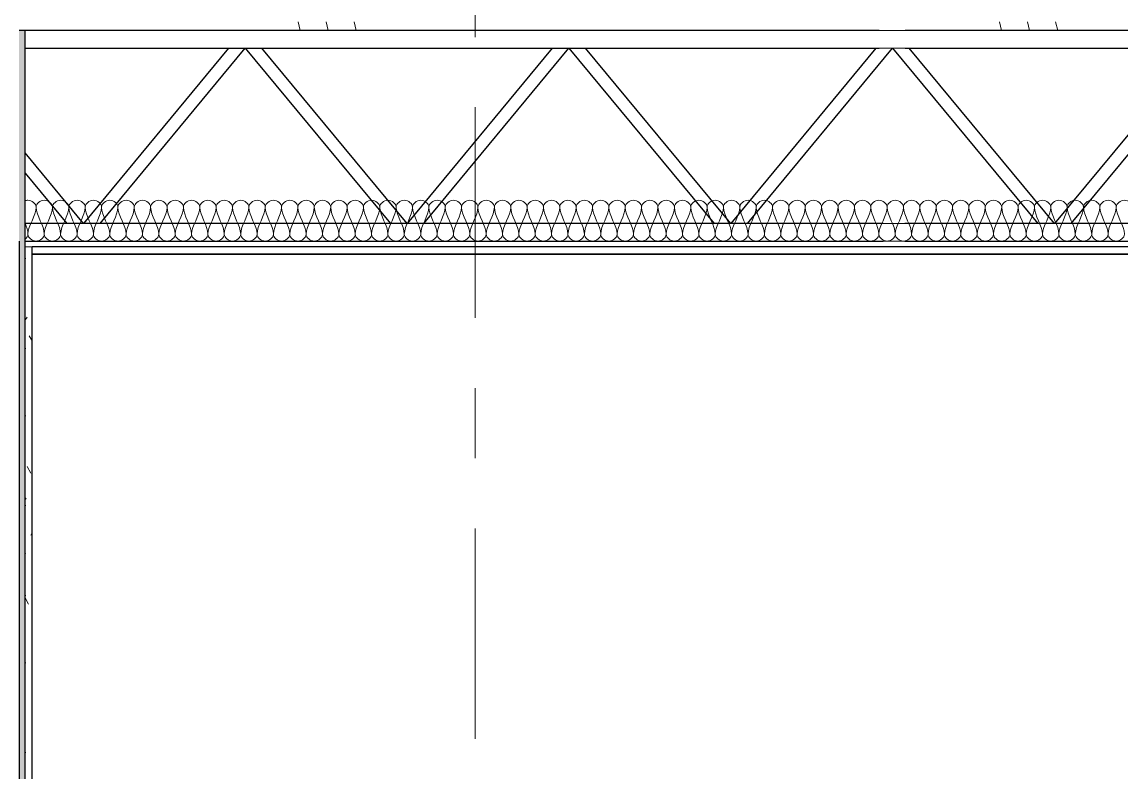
# Model space of a CAD drawing. Header units: inches. Extents: x 6 to 8416, y -388 to 6104.
# Drawn here: x 2265.9 to 2359.9, y 5795.4 to 5859.5 of the extents above; entities that cross this region are included whole.
import ezdxf

# ---------------------------------------------------------------- set-up
doc = ezdxf.new("R2010")
doc.units = ezdxf.units.IN
doc.header["$MEASUREMENT"] = 0
doc.linetypes.add('Center 3_8_', pattern=[36, 18, -6, 6, -6])
for name, color, linetype, lineweight in [('A-DETL', 90, 'Continuous', 13), ('A-DETL-GENF', 92, 'Continuous', 13), ('A-FLOR', 192, 'Continuous', 18), ('A-FLOR-MCUT', 51, 'Continuous', 25), ('A-FLOR-PATT', 8, 'Continuous', 35), ('S-GRID', 1, 'Continuous', 13)]:
    doc.layers.add(name, color=color, linetype=linetype, lineweight=lineweight)

# ---------------------------------------------------------------- blocks, each defined once
blk = doc.blocks.new('06 Medium Load Wood Joist-Side-AM - 18_-20155754-WALL SECTION - BACK OF HOUSE')
at = {"layer": 'A-DETL-GENF', "lineweight": 25}
for p, q in [((53.25, 5475.125), (12.789, 5475.125)), ((11.719, 5473.625), (24.141, 5458.625)), ((12.789, 5473.625), (53.25, 5473.625)), ((25.563, 5458.625), (13.141, 5473.625)), ((37.984, 5473.625), (25.563, 5458.625)), ((26.984, 5458.625), (39.406, 5473.625)), ((39.406, 5473.625), (51.828, 5458.625)), ((53.25, 5458.625), (40.828, 5473.625)), ((53.25, 5458.625), (12.76, 5458.625)), ((12.76, 5457.125), (53.25, 5457.125))]:
    blk.add_line(p, q, dxfattribs=at)
blk = doc.blocks.new('06 Medium Load Wood Joist-Side-AM - 18_-20155751-WALL SECTION - BACK OF HOUSE')
at = {"layer": 'A-DETL-GENF', "lineweight": 25}
for p, q in [((10.576, 5475.125), (-29.812, 5475.125)), ((-17.391, 5473.625), (-29.812, 5458.625)), ((-29.812, 5473.625), (10.576, 5473.625)), ((-28.391, 5458.625), (-15.969, 5473.625)), ((-15.969, 5473.625), (-3.547, 5458.625)), ((-2.125, 5458.625), (-14.547, 5473.625)), ((10.297, 5473.625), (-2.125, 5458.625)), ((-0.703, 5458.625), (11.719, 5473.625)), ((10.903, 5458.625), (-29.812, 5458.625)), ((-29.812, 5457.125), (10.903, 5457.125))]:
    blk.add_line(p, q, dxfattribs=at)
blk = doc.blocks.new('06 Medium Load Wood Joist-Side-AM - 18_-V53-WALL SECTION - BACK OF HOUSE')
at = {"layer": 'A-DETL-GENF', "lineweight": 25}
for p, q in [((-66.5, 5475.125), (-70.274, 5475.125)), ((-29.812, 5475.125), (-62.5, 5475.125)), ((-71.344, 5473.625), (-66.5, 5467.776)), ((-70.274, 5473.625), (-66.5, 5473.625)), ((-66.5, 5469.493), (-69.922, 5473.625)), ((-62.5, 5473.625), (-29.812, 5473.625)), ((-45.078, 5473.625), (-57.5, 5458.625)), ((-56.078, 5458.625), (-43.656, 5473.625)), ((-43.656, 5473.625), (-31.234, 5458.625)), ((-29.812, 5458.625), (-42.234, 5473.625)), ((-57.5, 5458.625), (-62.5, 5464.663)), ((-62.5, 5462.946), (-58.922, 5458.625)), ((-66.5, 5458.625), (-70.303, 5458.625)), ((-29.812, 5458.625), (-62.5, 5458.625)), ((-70.303, 5457.125), (-66.5, 5457.125)), ((-62.5, 5457.125), (-29.812, 5457.125))]:
    blk.add_line(p, q, dxfattribs=at)
blk = doc.blocks.new('09 GypsumWallboardTypeX-Section-AM - 5_8_-V85-WALL SECTION - BACK OF HOUSE')
at = {"layer": 'A-DETL-GENF'}
h = blk.add_hatch(dxfattribs=at)
h.set_pattern_fill('FP_25', color=256, style=0, pattern_type=2)
h.set_pattern_definition([(0, (42.242, 5497.5), (7.68, 1.92), [0.6336, -5.126, 0.6336, -5.126, -30.72]), (0, (42.242, 5497.5), (7.68, 1.92), [-11.52, 0.6336, -10.886, 0.6336, -5.126, -13.44]), (0, (42.242, 5497.5), (7.68, 1.92), [-28.8, 0.6336, -3.206, 0.6336, -8.966]), (120, (45.122, 5498.46), (-5.502769, 5.691075), [0.6336, -5.126, 0.6336, -5.126, -30.72]), (120, (45.122, 5498.46), (-5.502769, 5.691075), [-11.52, 0.6336, -10.886, 0.6336, -5.126, -13.44]), (120, (45.122, 5498.46), (-5.502769, 5.691075), [-28.8, 0.6336, -3.206, 0.6336, -8.966]), (240, (46.082, 5502.3), (-2.177231, -7.611075), [0.6336, -5.126, 0.6336, -5.126, -30.72]), (240, (46.082, 5502.3), (-2.177231, -7.611075), [-11.52, 0.6336, -10.886, 0.6336, -5.126, -13.44]), (240, (46.082, 5502.3), (-2.177231, -7.611075), [-28.8, 0.6336, -3.206, 0.6336, -8.966])])
h.paths.add_polyline_path([(-61.875, 5731.625), (-61.875, 5840.25), (-62.5, 5840.25), (-62.5, 5731.625)])
for p, q in [((-61.875, 5840.25), (-62.5, 5840.25)), ((-62.5, 5731.625), (-61.875, 5731.625))]:
    blk.add_line(p, q, dxfattribs=at)
at = {"layer": 'A-DETL-GENF', "lineweight": 25}
blk.add_line((-61.875, 5731.625), (-61.875, 5840.25), dxfattribs=at)
blk = doc.blocks.new('06 Plywood-Wall Sheathing-Section-AM - 1_2_-20171540-WALL SECTION - BACK OF HOUSE')
at = {"layer": 'A-DETL-GENF'}
h = blk.add_hatch(dxfattribs=at)
h.set_pattern_fill('FP_30', color=256, style=0, pattern_type=2)
h.set_pattern_definition([(270, (-63.4, 5730.875), (2, 1e-16), [2, 0, 0, 0]), (270, (-63.4, 5730.875), (2, 1e-16), [-2, 0, 0, 0, 0]), (194.036, (-63, 5729.515), (-6.0000973, -1.9999233), [0.412, -7.834]), (194.036, (-63, 5729.595), (-6.0000973, -1.9999233), [0.412, -7.834]), (194.036, (-63, 5729.675), (-6.0000973, -1.9999233), [0.412, -7.834]), (194.036, (-62.6, 5730.715), (-6.0000973, -1.9999233), [0.412, -7.834]), (194.036, (-62.6, 5730.795), (-6.0000973, -1.9999233), [0.412, -7.834]), (194.036, (-62.6, 5730.875), (-6.0000973, -1.9999233), [0.412, -7.834]), (194.036, (-62.2, 5730.115), (-6.0000973, -1.9999233), [0.412, -7.834]), (194.036, (-62.2, 5730.195), (-6.0000973, -1.9999233), [0.412, -7.834]), (194.036, (-62.2, 5730.275), (-6.0000973, -1.9999233), [0.412, -7.834]), (194.036, (-61.8, 5729.515), (-6.0000973, -1.9999233), [0.412, -7.834]), (194.036, (-61.8, 5729.595), (-6.0000973, -1.9999233), [0.412, -7.834]), (194.036, (-61.8, 5729.675), (-6.0000973, -1.9999233), [0.412, -7.834]), (194.036, (-61.4, 5730.715), (-6.0000973, -1.9999233), [0.412, -7.834]), (194.036, (-61.4, 5730.795), (-6.0000973, -1.9999233), [0.412, -7.834]), (194.036, (-61.4, 5730.875), (-6.0000973, -1.9999233), [0.412, -7.834]), (270, (-63.2, 5730.875), (2, 1e-16), [2, 0, 0, 0]), (270, (-63.2, 5730.875), (2, 1e-16), [-2, 0, 0, 0, 0]), (270, (-63, 5730.875), (2, 1e-16), [2, 0, 0, 0]), (270, (-63, 5730.875), (2, 1e-16), [-2, 0, 0, 0, 0]), (270, (-62.8, 5730.875), (2, 1e-16), [2, 0, 0, 0]), (270, (-62.8, 5730.875), (2, 1e-16), [-2, 0, 0, 0, 0]), (270, (-62.6, 5730.875), (2, 1e-16), [2, 0, 0, 0]), (270, (-62.6, 5730.875), (2, 1e-16), [-2, 0, 0, 0, 0]), (270, (-62.4, 5730.875), (2, 1e-16), [2, 0, 0, 0]), (270, (-62.4, 5730.875), (2, 1e-16), [-2, 0, 0, 0, 0]), (270, (-62.2, 5730.875), (2, 1e-16), [2, 0, 0, 0]), (270, (-62.2, 5730.875), (2, 1e-16), [-2, 0, 0, 0, 0]), (270, (-62, 5730.875), (2, 1e-16), [2, 0, 0, 0]), (270, (-62, 5730.875), (2, 1e-16), [-2, 0, 0, 0, 0]), (270, (-61.8, 5730.875), (2, 1e-16), [2, 0, 0, 0]), (270, (-61.8, 5730.875), (2, 1e-16), [-2, 0, 0, 0, 0]), (270, (-61.6, 5730.875), (2, 1e-16), [2, 0, 0, 0]), (270, (-61.6, 5730.875), (2, 1e-16), [-2, 0, 0, 0, 0])])
h.paths.add_polyline_path([(-62.5, 5603.75), (-62.5, 5730.875), (-63, 5730.875), (-63, 5603.75)])
at = {"layer": 'A-DETL-GENF', "lineweight": 25}
for p, q in [((-62.5, 5730.875), (-63, 5730.875)), ((-62.5, 5603.75), (-62.5, 5730.875)), ((-63, 5712.875), (-63, 5603.75)), ((-62.5, 5603.75), (-63, 5603.75))]:
    blk.add_line(p, q, dxfattribs=at)

msp = doc.modelspace()

# ---------------------------------------------------------------- hatches: boundary and pattern name
at = {"layer": 'A-FLOR-PATT', "lineweight": 13}
h = msp.add_hatch(dxfattribs=at)
h.set_pattern_fill('FP_23', color=256, style=0, pattern_type=2)
h.set_pattern_definition([(0, (2370.89, 5497.5), (0, 60), [60, 0, 0, 0]), (284.036, (2411.69, 5509.5), (59.99915, -180.0005), [12.369, -235.017]), (284.036, (2409.29, 5509.5), (59.99915, -180.0005), [12.369, -235.017]), (284.036, (2406.89, 5509.5), (59.99915, -180.0005), [12.369, -235.017]), (284.036, (2375.69, 5521.5), (59.99915, -180.0005), [12.369, -235.017]), (284.036, (2373.29, 5521.5), (59.99915, -180.0005), [12.369, -235.017]), (284.036, (2370.89, 5521.5), (59.99915, -180.0005), [12.369, -235.017]), (284.036, (2393.69, 5533.5), (59.99915, -180.0005), [12.369, -235.017]), (284.036, (2391.29, 5533.5), (59.99915, -180.0005), [12.369, -235.017]), (284.036, (2388.89, 5533.5), (59.99915, -180.0005), [12.369, -235.017]), (284.036, (2411.69, 5545.5), (59.99915, -180.0005), [12.369, -235.017]), (284.036, (2409.29, 5545.5), (59.99915, -180.0005), [12.369, -235.017]), (284.036, (2406.89, 5545.5), (59.99915, -180.0005), [12.369, -235.017]), (284.036, (2375.69, 5557.5), (59.99915, -180.0005), [12.369, -235.017]), (284.036, (2373.29, 5557.5), (59.99915, -180.0005), [12.369, -235.017]), (284.036, (2370.89, 5557.5), (59.99915, -180.0005), [12.369, -235.017]), (0, (2370.89, 5503.5), (0, 60), [60, 0, 0, 0]), (0, (2370.89, 5509.5), (0, 60), [60, 0, 0, 0]), (0, (2370.89, 5515.5), (0, 60), [60, 0, 0, 0]), (0, (2370.89, 5521.5), (0, 60), [60, 0, 0, 0]), (0, (2370.89, 5527.5), (0, 60), [60, 0, 0, 0]), (0, (2370.89, 5533.5), (0, 60), [60, 0, 0, 0]), (0, (2370.89, 5539.5), (0, 60), [60, 0, 0, 0]), (0, (2370.89, 5545.5), (0, 60), [60, 0, 0, 0]), (0, (2370.89, 5551.5), (0, 60), [60, 0, 0, 0])])
h.paths.add_polyline_path([(2196.64750214, 5858.75), (2388.64750214, 5858.75), (2388.64750214, 5859.5), (2196.64750214, 5859.5)])

# ---------------------------------------------------------------- linework, layer by layer
at = {"layer": 'A-DETL', "lineweight": 18}
for p, q in [((2341.43635533, 5858.75), (2339.22338373, 5858.75)), ((2339.22338373, 5857.25), (2341.43635533, 5857.25)), ((2341.40741361, 5842.25), (2339.55037451, 5842.25)), ((2339.55037451, 5840.75), (2341.40741361, 5840.75))]:
    msp.add_line(p, q, dxfattribs=at)
at = {"layer": 'A-DETL'}
msp.add_open_spline([(2267.09750214, 5843.66666667), (2267.09750214, 5843.94165264), (2266.65659305, 5844.33009022), (2266.21568396, 5844.22919734), (2266.13090805, 5844.19357992)], degree=3, knots=[0, 0, 0, 0, 1.4142135624, 1.7815417604, 1.7815417604, 1.7815417604, 1.7815417604], dxfattribs=at)
for points in [[(2268.49750214, 5843.66666667), (2268.49750214, 5843.94165264), (2267.79750214, 5844.55834736), (2267.09750214, 5843.94165264), (2267.09750214, 5843.66666667)], [(2269.89750214, 5843.66666667), (2269.89750214, 5843.94165264), (2269.19750214, 5844.55834736), (2268.49750214, 5843.94165264), (2268.49750214, 5843.66666667)], [(2271.29750214, 5843.66666667), (2271.29750214, 5843.94165264), (2270.59750214, 5844.55834736), (2269.89750214, 5843.94165264), (2269.89750214, 5843.66666667)], [(2272.69750214, 5843.66666667), (2272.69750214, 5843.94165264), (2271.99750214, 5844.55834736), (2271.29750214, 5843.94165264), (2271.29750214, 5843.66666667)], [(2274.09750214, 5843.66666667), (2274.09750214, 5843.94165264), (2273.39750214, 5844.55834736), (2272.69750214, 5843.94165264), (2272.69750214, 5843.66666667)], [(2275.49750214, 5843.66666667), (2275.49750214, 5843.94165264), (2274.79750214, 5844.55834736), (2274.09750214, 5843.94165264), (2274.09750214, 5843.66666667)], [(2276.89750214, 5843.66666667), (2276.89750214, 5843.94165264), (2276.19750214, 5844.55834736), (2275.49750214, 5843.94165264), (2275.49750214, 5843.66666667)], [(2278.29750214, 5843.66666667), (2278.29750214, 5843.94165264), (2277.59750214, 5844.55834736), (2276.89750214, 5843.94165264), (2276.89750214, 5843.66666667)], [(2279.69750214, 5843.66666667), (2279.69750214, 5843.94165264), (2278.99750214, 5844.55834736), (2278.29750214, 5843.94165264), (2278.29750214, 5843.66666667)], [(2281.09750214, 5843.66666667), (2281.09750214, 5843.94165264), (2280.39750214, 5844.55834736), (2279.69750214, 5843.94165264), (2279.69750214, 5843.66666667)], [(2282.49750214, 5843.66666667), (2282.49750214, 5843.94165264), (2281.79750214, 5844.55834736), (2281.09750214, 5843.94165264), (2281.09750214, 5843.66666667)], [(2283.89750214, 5843.66666667), (2283.89750214, 5843.94165264), (2283.19750214, 5844.55834736), (2282.49750214, 5843.94165264), (2282.49750214, 5843.66666667)], [(2285.29750214, 5843.66666667), (2285.29750214, 5843.94165264), (2284.59750214, 5844.55834736), (2283.89750214, 5843.94165264), (2283.89750214, 5843.66666667)], [(2286.69750214, 5843.66666667), (2286.69750214, 5843.94165264), (2285.99750214, 5844.55834736), (2285.29750214, 5843.94165264), (2285.29750214, 5843.66666667)], [(2288.09750214, 5843.66666667), (2288.09750214, 5843.94165264), (2287.39750214, 5844.55834736), (2286.69750214, 5843.94165264), (2286.69750214, 5843.66666667)], [(2289.49750214, 5843.66666667), (2289.49750214, 5843.94165264), (2288.79750214, 5844.55834736), (2288.09750214, 5843.94165264), (2288.09750214, 5843.66666667)], [(2290.89750214, 5843.66666667), (2290.89750214, 5843.94165264), (2290.19750214, 5844.55834736), (2289.49750214, 5843.94165264), (2289.49750214, 5843.66666667)], [(2292.29750214, 5843.66666667), (2292.29750214, 5843.94165264), (2291.59750214, 5844.55834736), (2290.89750214, 5843.94165264), (2290.89750214, 5843.66666667)], [(2293.69750214, 5843.66666667), (2293.69750214, 5843.94165264), (2292.99750214, 5844.55834736), (2292.29750214, 5843.94165264), (2292.29750214, 5843.66666667)], [(2295.09750214, 5843.66666667), (2295.09750214, 5843.94165264), (2294.39750214, 5844.55834736), (2293.69750214, 5843.94165264), (2293.69750214, 5843.66666667)], [(2296.49750214, 5843.66666667), (2296.49750214, 5843.94165264), (2295.79750214, 5844.55834736), (2295.09750214, 5843.94165264), (2295.09750214, 5843.66666667)], [(2297.89750214, 5843.66666667), (2297.89750214, 5843.94165264), (2297.19750214, 5844.55834736), (2296.49750214, 5843.94165264), (2296.49750214, 5843.66666667)], [(2299.29750214, 5843.66666667), (2299.29750214, 5843.94165264), (2298.59750214, 5844.55834736), (2297.89750214, 5843.94165264), (2297.89750214, 5843.66666667)], [(2300.69750214, 5843.66666667), (2300.69750214, 5843.94165264), (2299.99750214, 5844.55834736), (2299.29750214, 5843.94165264), (2299.29750214, 5843.66666667)], [(2302.09750214, 5843.66666667), (2302.09750214, 5843.94165264), (2301.39750214, 5844.55834736), (2300.69750214, 5843.94165264), (2300.69750214, 5843.66666667)], [(2303.49750214, 5843.66666667), (2303.49750214, 5843.94165264), (2302.79750214, 5844.55834736), (2302.09750214, 5843.94165264), (2302.09750214, 5843.66666667)], [(2304.89750214, 5843.66666667), (2304.89750214, 5843.94165264), (2304.19750214, 5844.55834736), (2303.49750214, 5843.94165264), (2303.49750214, 5843.66666667)], [(2306.29750214, 5843.66666667), (2306.29750214, 5843.94165264), (2305.59750214, 5844.55834736), (2304.89750214, 5843.94165264), (2304.89750214, 5843.66666667)], [(2307.69750214, 5843.66666667), (2307.69750214, 5843.94165264), (2306.99750214, 5844.55834736), (2306.29750214, 5843.94165264), (2306.29750214, 5843.66666667)], [(2309.09750214, 5843.66666667), (2309.09750214, 5843.94165264), (2308.39750214, 5844.55834736), (2307.69750214, 5843.94165264), (2307.69750214, 5843.66666667)], [(2310.49750214, 5843.66666667), (2310.49750214, 5843.94165264), (2309.79750214, 5844.55834736), (2309.09750214, 5843.94165264), (2309.09750214, 5843.66666667)], [(2311.89750214, 5843.66666667), (2311.89750214, 5843.94165264), (2311.19750214, 5844.55834736), (2310.49750214, 5843.94165264), (2310.49750214, 5843.66666667)], [(2313.29750214, 5843.66666667), (2313.29750214, 5843.94165264), (2312.59750214, 5844.55834736), (2311.89750214, 5843.94165264), (2311.89750214, 5843.66666667)], [(2314.69750214, 5843.66666667), (2314.69750214, 5843.94165264), (2313.99750214, 5844.55834736), (2313.29750214, 5843.94165264), (2313.29750214, 5843.66666667)], [(2316.09750214, 5843.66666667), (2316.09750214, 5843.94165264), (2315.39750214, 5844.55834736), (2314.69750214, 5843.94165264), (2314.69750214, 5843.66666667)], [(2317.49750214, 5843.66666667), (2317.49750214, 5843.94165264), (2316.79750214, 5844.55834736), (2316.09750214, 5843.94165264), (2316.09750214, 5843.66666667)], [(2318.89750214, 5843.66666667), (2318.89750214, 5843.94165264), (2318.19750214, 5844.55834736), (2317.49750214, 5843.94165264), (2317.49750214, 5843.66666667)], [(2320.29750214, 5843.66666667), (2320.29750214, 5843.94165264), (2319.59750214, 5844.55834736), (2318.89750214, 5843.94165264), (2318.89750214, 5843.66666667)], [(2321.69750214, 5843.66666667), (2321.69750214, 5843.94165264), (2320.99750214, 5844.55834736), (2320.29750214, 5843.94165264), (2320.29750214, 5843.66666667)], [(2323.09750214, 5843.66666667), (2323.09750214, 5843.94165264), (2322.39750214, 5844.55834736), (2321.69750214, 5843.94165264), (2321.69750214, 5843.66666667)], [(2324.49750214, 5843.66666667), (2324.49750214, 5843.94165264), (2323.79750214, 5844.55834736), (2323.09750214, 5843.94165264), (2323.09750214, 5843.66666667)], [(2325.89750214, 5843.66666667), (2325.89750214, 5843.94165264), (2325.19750214, 5844.55834736), (2324.49750214, 5843.94165264), (2324.49750214, 5843.66666667)], [(2327.29750214, 5843.66666667), (2327.29750214, 5843.94165264), (2326.59750214, 5844.55834736), (2325.89750214, 5843.94165264), (2325.89750214, 5843.66666667)], [(2328.69750214, 5843.66666667), (2328.69750214, 5843.94165264), (2327.99750214, 5844.55834736), (2327.29750214, 5843.94165264), (2327.29750214, 5843.66666667)], [(2330.09750214, 5843.66666667), (2330.09750214, 5843.94165264), (2329.39750214, 5844.55834736), (2328.69750214, 5843.94165264), (2328.69750214, 5843.66666667)], [(2331.49750214, 5843.66666667), (2331.49750214, 5843.94165264), (2330.79750214, 5844.55834736), (2330.09750214, 5843.94165264), (2330.09750214, 5843.66666667)], [(2332.89750214, 5843.66666667), (2332.89750214, 5843.94165264), (2332.19750214, 5844.55834736), (2331.49750214, 5843.94165264), (2331.49750214, 5843.66666667)], [(2334.29750214, 5843.66666667), (2334.29750214, 5843.94165264), (2333.59750214, 5844.55834736), (2332.89750214, 5843.94165264), (2332.89750214, 5843.66666667)], [(2335.69750214, 5843.66666667), (2335.69750214, 5843.94165264), (2334.99750214, 5844.55834736), (2334.29750214, 5843.94165264), (2334.29750214, 5843.66666667)], [(2337.09750214, 5843.66666667), (2337.09750214, 5843.94165264), (2336.39750214, 5844.55834736), (2335.69750214, 5843.94165264), (2335.69750214, 5843.66666667)], [(2338.49750214, 5843.66666667), (2338.49750214, 5843.94165264), (2337.79750214, 5844.55834736), (2337.09750214, 5843.94165264), (2337.09750214, 5843.66666667)], [(2339.89750214, 5843.66666667), (2339.89750214, 5843.94165264), (2339.19750214, 5844.55834736), (2338.49750214, 5843.94165264), (2338.49750214, 5843.66666667)], [(2341.29750214, 5843.66666667), (2341.29750214, 5843.94165264), (2340.59750214, 5844.55834736), (2339.89750214, 5843.94165264), (2339.89750214, 5843.66666667)], [(2342.69750214, 5843.66666667), (2342.69750214, 5843.94165264), (2341.99750214, 5844.55834736), (2341.29750214, 5843.94165264), (2341.29750214, 5843.66666667)], [(2344.09750214, 5843.66666667), (2344.09750214, 5843.94165264), (2343.39750214, 5844.55834736), (2342.69750214, 5843.94165264), (2342.69750214, 5843.66666667)], [(2345.49750214, 5843.66666667), (2345.49750214, 5843.94165264), (2344.79750214, 5844.55834736), (2344.09750214, 5843.94165264), (2344.09750214, 5843.66666667)], [(2346.89750214, 5843.66666667), (2346.89750214, 5843.94165264), (2346.19750214, 5844.55834736), (2345.49750214, 5843.94165264), (2345.49750214, 5843.66666667)], [(2348.29750214, 5843.66666667), (2348.29750214, 5843.94165264), (2347.59750214, 5844.55834736), (2346.89750214, 5843.94165264), (2346.89750214, 5843.66666667)], [(2349.69750214, 5843.66666667), (2349.69750214, 5843.94165264), (2348.99750214, 5844.55834736), (2348.29750214, 5843.94165264), (2348.29750214, 5843.66666667)], [(2351.09750214, 5843.66666667), (2351.09750214, 5843.94165264), (2350.39750214, 5844.55834736), (2349.69750214, 5843.94165264), (2349.69750214, 5843.66666667)], [(2352.49750214, 5843.66666667), (2352.49750214, 5843.94165264), (2351.79750214, 5844.55834736), (2351.09750214, 5843.94165264), (2351.09750214, 5843.66666667)], [(2353.89750214, 5843.66666667), (2353.89750214, 5843.94165264), (2353.19750214, 5844.55834736), (2352.49750214, 5843.94165264), (2352.49750214, 5843.66666667)], [(2355.29750214, 5843.66666667), (2355.29750214, 5843.94165264), (2354.59750214, 5844.55834736), (2353.89750214, 5843.94165264), (2353.89750214, 5843.66666667)], [(2356.69750214, 5843.66666667), (2356.69750214, 5843.94165264), (2355.99750214, 5844.55834736), (2355.29750214, 5843.94165264), (2355.29750214, 5843.66666667)], [(2358.09750214, 5843.66666667), (2358.09750214, 5843.94165264), (2357.39750214, 5844.55834736), (2356.69750214, 5843.94165264), (2356.69750214, 5843.66666667)], [(2359.49750214, 5843.66666667), (2359.49750214, 5843.94165264), (2358.79750214, 5844.55834736), (2358.09750214, 5843.94165264), (2358.09750214, 5843.66666667)], [(2360.89750214, 5843.66666667), (2360.89750214, 5843.94165264), (2360.19750214, 5844.55834736), (2359.49750214, 5843.94165264), (2359.49750214, 5843.66666667)], [(2266.39750214, 5841.33333333), (2266.39750214, 5842.13504832), (2267.09750214, 5842.86495168), (2267.09750214, 5843.66666667)], [(2267.09750214, 5843.66666667), (2267.09750214, 5842.86495168), (2267.79750214, 5842.13504832), (2267.79750214, 5841.33333333)], [(2267.79750214, 5841.33333333), (2267.79750214, 5842.13504832), (2268.49750214, 5842.86495168), (2268.49750214, 5843.66666667)], [(2268.49750214, 5843.66666667), (2268.49750214, 5842.86495168), (2269.19750214, 5842.13504832), (2269.19750214, 5841.33333333)], [(2269.19750214, 5841.33333333), (2269.19750214, 5842.13504832), (2269.89750214, 5842.86495168), (2269.89750214, 5843.66666667)], [(2269.89750214, 5843.66666667), (2269.89750214, 5842.86495168), (2270.59750214, 5842.13504832), (2270.59750214, 5841.33333333)], [(2270.59750214, 5841.33333333), (2270.59750214, 5842.13504832), (2271.29750214, 5842.86495168), (2271.29750214, 5843.66666667)], [(2271.29750214, 5843.66666667), (2271.29750214, 5842.86495168), (2271.99750214, 5842.13504832), (2271.99750214, 5841.33333333)], [(2271.99750214, 5841.33333333), (2271.99750214, 5842.13504832), (2272.69750214, 5842.86495168), (2272.69750214, 5843.66666667)], [(2272.69750214, 5843.66666667), (2272.69750214, 5842.86495168), (2273.39750214, 5842.13504832), (2273.39750214, 5841.33333333)], [(2273.39750214, 5841.33333333), (2273.39750214, 5842.13504832), (2274.09750214, 5842.86495168), (2274.09750214, 5843.66666667)], [(2274.09750214, 5843.66666667), (2274.09750214, 5842.86495168), (2274.79750214, 5842.13504832), (2274.79750214, 5841.33333333)], [(2274.79750214, 5841.33333333), (2274.79750214, 5842.13504832), (2275.49750214, 5842.86495168), (2275.49750214, 5843.66666667)], [(2275.49750214, 5843.66666667), (2275.49750214, 5842.86495168), (2276.19750214, 5842.13504832), (2276.19750214, 5841.33333333)], [(2276.19750214, 5841.33333333), (2276.19750214, 5842.13504832), (2276.89750214, 5842.86495168), (2276.89750214, 5843.66666667)], [(2276.89750214, 5843.66666667), (2276.89750214, 5842.86495168), (2277.59750214, 5842.13504832), (2277.59750214, 5841.33333333)], [(2277.59750214, 5841.33333333), (2277.59750214, 5842.13504832), (2278.29750214, 5842.86495168), (2278.29750214, 5843.66666667)], [(2278.29750214, 5843.66666667), (2278.29750214, 5842.86495168), (2278.99750214, 5842.13504832), (2278.99750214, 5841.33333333)], [(2278.99750214, 5841.33333333), (2278.99750214, 5842.13504832), (2279.69750214, 5842.86495168), (2279.69750214, 5843.66666667)], [(2279.69750214, 5843.66666667), (2279.69750214, 5842.86495168), (2280.39750214, 5842.13504832), (2280.39750214, 5841.33333333)], [(2280.39750214, 5841.33333333), (2280.39750214, 5842.13504832), (2281.09750214, 5842.86495168), (2281.09750214, 5843.66666667)], [(2281.09750214, 5843.66666667), (2281.09750214, 5842.86495168), (2281.79750214, 5842.13504832), (2281.79750214, 5841.33333333)], [(2281.79750214, 5841.33333333), (2281.79750214, 5842.13504832), (2282.49750214, 5842.86495168), (2282.49750214, 5843.66666667)], [(2282.49750214, 5843.66666667), (2282.49750214, 5842.86495168), (2283.19750214, 5842.13504832), (2283.19750214, 5841.33333333)], [(2283.19750214, 5841.33333333), (2283.19750214, 5842.13504832), (2283.89750214, 5842.86495168), (2283.89750214, 5843.66666667)], [(2283.89750214, 5843.66666667), (2283.89750214, 5842.86495168), (2284.59750214, 5842.13504832), (2284.59750214, 5841.33333333)], [(2284.59750214, 5841.33333333), (2284.59750214, 5842.13504832), (2285.29750214, 5842.86495168), (2285.29750214, 5843.66666667)], [(2285.29750214, 5843.66666667), (2285.29750214, 5842.86495168), (2285.99750214, 5842.13504832), (2285.99750214, 5841.33333333)], [(2285.99750214, 5841.33333333), (2285.99750214, 5842.13504832), (2286.69750214, 5842.86495168), (2286.69750214, 5843.66666667)], [(2286.69750214, 5843.66666667), (2286.69750214, 5842.86495168), (2287.39750214, 5842.13504832), (2287.39750214, 5841.33333333)], [(2287.39750214, 5841.33333333), (2287.39750214, 5842.13504832), (2288.09750214, 5842.86495168), (2288.09750214, 5843.66666667)], [(2288.09750214, 5843.66666667), (2288.09750214, 5842.86495168), (2288.79750214, 5842.13504832), (2288.79750214, 5841.33333333)], [(2288.79750214, 5841.33333333), (2288.79750214, 5842.13504832), (2289.49750214, 5842.86495168), (2289.49750214, 5843.66666667)], [(2289.49750214, 5843.66666667), (2289.49750214, 5842.86495168), (2290.19750214, 5842.13504832), (2290.19750214, 5841.33333333)], [(2290.19750214, 5841.33333333), (2290.19750214, 5842.13504832), (2290.89750214, 5842.86495168), (2290.89750214, 5843.66666667)], [(2290.89750214, 5843.66666667), (2290.89750214, 5842.86495168), (2291.59750214, 5842.13504832), (2291.59750214, 5841.33333333)], [(2291.59750214, 5841.33333333), (2291.59750214, 5842.13504832), (2292.29750214, 5842.86495168), (2292.29750214, 5843.66666667)], [(2292.29750214, 5843.66666667), (2292.29750214, 5842.86495168), (2292.99750214, 5842.13504832), (2292.99750214, 5841.33333333)], [(2292.99750214, 5841.33333333), (2292.99750214, 5842.13504832), (2293.69750214, 5842.86495168), (2293.69750214, 5843.66666667)], [(2293.69750214, 5843.66666667), (2293.69750214, 5842.86495168), (2294.39750214, 5842.13504832), (2294.39750214, 5841.33333333)], [(2294.39750214, 5841.33333333), (2294.39750214, 5842.13504832), (2295.09750214, 5842.86495168), (2295.09750214, 5843.66666667)], [(2295.09750214, 5843.66666667), (2295.09750214, 5842.86495168), (2295.79750214, 5842.13504832), (2295.79750214, 5841.33333333)], [(2295.79750214, 5841.33333333), (2295.79750214, 5842.13504832), (2296.49750214, 5842.86495168), (2296.49750214, 5843.66666667)], [(2296.49750214, 5843.66666667), (2296.49750214, 5842.86495168), (2297.19750214, 5842.13504832), (2297.19750214, 5841.33333333)], [(2297.19750214, 5841.33333333), (2297.19750214, 5842.13504832), (2297.89750214, 5842.86495168), (2297.89750214, 5843.66666667)], [(2297.89750214, 5843.66666667), (2297.89750214, 5842.86495168), (2298.59750214, 5842.13504832), (2298.59750214, 5841.33333333)], [(2298.59750214, 5841.33333333), (2298.59750214, 5842.13504832), (2299.29750214, 5842.86495168), (2299.29750214, 5843.66666667)], [(2299.29750214, 5843.66666667), (2299.29750214, 5842.86495168), (2299.99750214, 5842.13504832), (2299.99750214, 5841.33333333)], [(2299.99750214, 5841.33333333), (2299.99750214, 5842.13504832), (2300.69750214, 5842.86495168), (2300.69750214, 5843.66666667)], [(2300.69750214, 5843.66666667), (2300.69750214, 5842.86495168), (2301.39750214, 5842.13504832), (2301.39750214, 5841.33333333)], [(2301.39750214, 5841.33333333), (2301.39750214, 5842.13504832), (2302.09750214, 5842.86495168), (2302.09750214, 5843.66666667)], [(2302.09750214, 5843.66666667), (2302.09750214, 5842.86495168), (2302.79750214, 5842.13504832), (2302.79750214, 5841.33333333)], [(2302.79750214, 5841.33333333), (2302.79750214, 5842.13504832), (2303.49750214, 5842.86495168), (2303.49750214, 5843.66666667)], [(2303.49750214, 5843.66666667), (2303.49750214, 5842.86495168), (2304.19750214, 5842.13504832), (2304.19750214, 5841.33333333)], [(2304.19750214, 5841.33333333), (2304.19750214, 5842.13504832), (2304.89750214, 5842.86495168), (2304.89750214, 5843.66666667)], [(2304.89750214, 5843.66666667), (2304.89750214, 5842.86495168), (2305.59750214, 5842.13504832), (2305.59750214, 5841.33333333)], [(2305.59750214, 5841.33333333), (2305.59750214, 5842.13504832), (2306.29750214, 5842.86495168), (2306.29750214, 5843.66666667)], [(2306.29750214, 5843.66666667), (2306.29750214, 5842.86495168), (2306.99750214, 5842.13504832), (2306.99750214, 5841.33333333)], [(2306.99750214, 5841.33333333), (2306.99750214, 5842.13504832), (2307.69750214, 5842.86495168), (2307.69750214, 5843.66666667)], [(2307.69750214, 5843.66666667), (2307.69750214, 5842.86495168), (2308.39750214, 5842.13504832), (2308.39750214, 5841.33333333)], [(2308.39750214, 5841.33333333), (2308.39750214, 5842.13504832), (2309.09750214, 5842.86495168), (2309.09750214, 5843.66666667)], [(2309.09750214, 5843.66666667), (2309.09750214, 5842.86495168), (2309.79750214, 5842.13504832), (2309.79750214, 5841.33333333)], [(2309.79750214, 5841.33333333), (2309.79750214, 5842.13504832), (2310.49750214, 5842.86495168), (2310.49750214, 5843.66666667)], [(2310.49750214, 5843.66666667), (2310.49750214, 5842.86495168), (2311.19750214, 5842.13504832), (2311.19750214, 5841.33333333)], [(2311.19750214, 5841.33333333), (2311.19750214, 5842.13504832), (2311.89750214, 5842.86495168), (2311.89750214, 5843.66666667)], [(2311.89750214, 5843.66666667), (2311.89750214, 5842.86495168), (2312.59750214, 5842.13504832), (2312.59750214, 5841.33333333)], [(2312.59750214, 5841.33333333), (2312.59750214, 5842.13504832), (2313.29750214, 5842.86495168), (2313.29750214, 5843.66666667)], [(2313.29750214, 5843.66666667), (2313.29750214, 5842.86495168), (2313.99750214, 5842.13504832), (2313.99750214, 5841.33333333)], [(2313.99750214, 5841.33333333), (2313.99750214, 5842.13504832), (2314.69750214, 5842.86495168), (2314.69750214, 5843.66666667)], [(2314.69750214, 5843.66666667), (2314.69750214, 5842.86495168), (2315.39750214, 5842.13504832), (2315.39750214, 5841.33333333)], [(2315.39750214, 5841.33333333), (2315.39750214, 5842.13504832), (2316.09750214, 5842.86495168), (2316.09750214, 5843.66666667)], [(2316.09750214, 5843.66666667), (2316.09750214, 5842.86495168), (2316.79750214, 5842.13504832), (2316.79750214, 5841.33333333)], [(2316.79750214, 5841.33333333), (2316.79750214, 5842.13504832), (2317.49750214, 5842.86495168), (2317.49750214, 5843.66666667)], [(2317.49750214, 5843.66666667), (2317.49750214, 5842.86495168), (2318.19750214, 5842.13504832), (2318.19750214, 5841.33333333)], [(2318.19750214, 5841.33333333), (2318.19750214, 5842.13504832), (2318.89750214, 5842.86495168), (2318.89750214, 5843.66666667)], [(2318.89750214, 5843.66666667), (2318.89750214, 5842.86495168), (2319.59750214, 5842.13504832), (2319.59750214, 5841.33333333)], [(2319.59750214, 5841.33333333), (2319.59750214, 5842.13504832), (2320.29750214, 5842.86495168), (2320.29750214, 5843.66666667)], [(2320.29750214, 5843.66666667), (2320.29750214, 5842.86495168), (2320.99750214, 5842.13504832), (2320.99750214, 5841.33333333)], [(2320.99750214, 5841.33333333), (2320.99750214, 5842.13504832), (2321.69750214, 5842.86495168), (2321.69750214, 5843.66666667)], [(2321.69750214, 5843.66666667), (2321.69750214, 5842.86495168), (2322.39750214, 5842.13504832), (2322.39750214, 5841.33333333)], [(2322.39750214, 5841.33333333), (2322.39750214, 5842.13504832), (2323.09750214, 5842.86495168), (2323.09750214, 5843.66666667)], [(2323.09750214, 5843.66666667), (2323.09750214, 5842.86495168), (2323.79750214, 5842.13504832), (2323.79750214, 5841.33333333)], [(2323.79750214, 5841.33333333), (2323.79750214, 5842.13504832), (2324.49750214, 5842.86495168), (2324.49750214, 5843.66666667)], [(2324.49750214, 5843.66666667), (2324.49750214, 5842.86495168), (2325.19750214, 5842.13504832), (2325.19750214, 5841.33333333)], [(2325.19750214, 5841.33333333), (2325.19750214, 5842.13504832), (2325.89750214, 5842.86495168), (2325.89750214, 5843.66666667)], [(2325.89750214, 5843.66666667), (2325.89750214, 5842.86495168), (2326.59750214, 5842.13504832), (2326.59750214, 5841.33333333)], [(2326.59750214, 5841.33333333), (2326.59750214, 5842.13504832), (2327.29750214, 5842.86495168), (2327.29750214, 5843.66666667)], [(2327.29750214, 5843.66666667), (2327.29750214, 5842.86495168), (2327.99750214, 5842.13504832), (2327.99750214, 5841.33333333)], [(2327.99750214, 5841.33333333), (2327.99750214, 5842.13504832), (2328.69750214, 5842.86495168), (2328.69750214, 5843.66666667)], [(2328.69750214, 5843.66666667), (2328.69750214, 5842.86495168), (2329.39750214, 5842.13504832), (2329.39750214, 5841.33333333)], [(2329.39750214, 5841.33333333), (2329.39750214, 5842.13504832), (2330.09750214, 5842.86495168), (2330.09750214, 5843.66666667)], [(2330.09750214, 5843.66666667), (2330.09750214, 5842.86495168), (2330.79750214, 5842.13504832), (2330.79750214, 5841.33333333)], [(2330.79750214, 5841.33333333), (2330.79750214, 5842.13504832), (2331.49750214, 5842.86495168), (2331.49750214, 5843.66666667)], [(2331.49750214, 5843.66666667), (2331.49750214, 5842.86495168), (2332.19750214, 5842.13504832), (2332.19750214, 5841.33333333)], [(2332.19750214, 5841.33333333), (2332.19750214, 5842.13504832), (2332.89750214, 5842.86495168), (2332.89750214, 5843.66666667)], [(2332.89750214, 5843.66666667), (2332.89750214, 5842.86495168), (2333.59750214, 5842.13504832), (2333.59750214, 5841.33333333)], [(2333.59750214, 5841.33333333), (2333.59750214, 5842.13504832), (2334.29750214, 5842.86495168), (2334.29750214, 5843.66666667)], [(2334.29750214, 5843.66666667), (2334.29750214, 5842.86495168), (2334.99750214, 5842.13504832), (2334.99750214, 5841.33333333)], [(2334.99750214, 5841.33333333), (2334.99750214, 5842.13504832), (2335.69750214, 5842.86495168), (2335.69750214, 5843.66666667)], [(2335.69750214, 5843.66666667), (2335.69750214, 5842.86495168), (2336.39750214, 5842.13504832), (2336.39750214, 5841.33333333)], [(2336.39750214, 5841.33333333), (2336.39750214, 5842.13504832), (2337.09750214, 5842.86495168), (2337.09750214, 5843.66666667)], [(2337.09750214, 5843.66666667), (2337.09750214, 5842.86495168), (2337.79750214, 5842.13504832), (2337.79750214, 5841.33333333)], [(2337.79750214, 5841.33333333), (2337.79750214, 5842.13504832), (2338.49750214, 5842.86495168), (2338.49750214, 5843.66666667)], [(2338.49750214, 5843.66666667), (2338.49750214, 5842.86495168), (2339.19750214, 5842.13504832), (2339.19750214, 5841.33333333)], [(2339.19750214, 5841.33333333), (2339.19750214, 5842.13504832), (2339.89750214, 5842.86495168), (2339.89750214, 5843.66666667)], [(2339.89750214, 5843.66666667), (2339.89750214, 5842.86495168), (2340.59750214, 5842.13504832), (2340.59750214, 5841.33333333)], [(2340.59750214, 5841.33333333), (2340.59750214, 5842.13504832), (2341.29750214, 5842.86495168), (2341.29750214, 5843.66666667)], [(2341.29750214, 5843.66666667), (2341.29750214, 5842.86495168), (2341.99750214, 5842.13504832), (2341.99750214, 5841.33333333)], [(2341.99750214, 5841.33333333), (2341.99750214, 5842.13504832), (2342.69750214, 5842.86495168), (2342.69750214, 5843.66666667)], [(2342.69750214, 5843.66666667), (2342.69750214, 5842.86495168), (2343.39750214, 5842.13504832), (2343.39750214, 5841.33333333)], [(2343.39750214, 5841.33333333), (2343.39750214, 5842.13504832), (2344.09750214, 5842.86495168), (2344.09750214, 5843.66666667)], [(2344.09750214, 5843.66666667), (2344.09750214, 5842.86495168), (2344.79750214, 5842.13504832), (2344.79750214, 5841.33333333)], [(2344.79750214, 5841.33333333), (2344.79750214, 5842.13504832), (2345.49750214, 5842.86495168), (2345.49750214, 5843.66666667)], [(2345.49750214, 5843.66666667), (2345.49750214, 5842.86495168), (2346.19750214, 5842.13504832), (2346.19750214, 5841.33333333)], [(2346.19750214, 5841.33333333), (2346.19750214, 5842.13504832), (2346.89750214, 5842.86495168), (2346.89750214, 5843.66666667)], [(2346.89750214, 5843.66666667), (2346.89750214, 5842.86495168), (2347.59750214, 5842.13504832), (2347.59750214, 5841.33333333)], [(2347.59750214, 5841.33333333), (2347.59750214, 5842.13504832), (2348.29750214, 5842.86495168), (2348.29750214, 5843.66666667)], [(2348.29750214, 5843.66666667), (2348.29750214, 5842.86495168), (2348.99750214, 5842.13504832), (2348.99750214, 5841.33333333)], [(2348.99750214, 5841.33333333), (2348.99750214, 5842.13504832), (2349.69750214, 5842.86495168), (2349.69750214, 5843.66666667)], [(2349.69750214, 5843.66666667), (2349.69750214, 5842.86495168), (2350.39750214, 5842.13504832), (2350.39750214, 5841.33333333)], [(2350.39750214, 5841.33333333), (2350.39750214, 5842.13504832), (2351.09750214, 5842.86495168), (2351.09750214, 5843.66666667)], [(2351.09750214, 5843.66666667), (2351.09750214, 5842.86495168), (2351.79750214, 5842.13504832), (2351.79750214, 5841.33333333)], [(2351.79750214, 5841.33333333), (2351.79750214, 5842.13504832), (2352.49750214, 5842.86495168), (2352.49750214, 5843.66666667)], [(2352.49750214, 5843.66666667), (2352.49750214, 5842.86495168), (2353.19750214, 5842.13504832), (2353.19750214, 5841.33333333)], [(2353.19750214, 5841.33333333), (2353.19750214, 5842.13504832), (2353.89750214, 5842.86495168), (2353.89750214, 5843.66666667)], [(2353.89750214, 5843.66666667), (2353.89750214, 5842.86495168), (2354.59750214, 5842.13504832), (2354.59750214, 5841.33333333)], [(2354.59750214, 5841.33333333), (2354.59750214, 5842.13504832), (2355.29750214, 5842.86495168), (2355.29750214, 5843.66666667)], [(2355.29750214, 5843.66666667), (2355.29750214, 5842.86495168), (2355.99750214, 5842.13504832), (2355.99750214, 5841.33333333)], [(2355.99750214, 5841.33333333), (2355.99750214, 5842.13504832), (2356.69750214, 5842.86495168), (2356.69750214, 5843.66666667)], [(2356.69750214, 5843.66666667), (2356.69750214, 5842.86495168), (2357.39750214, 5842.13504832), (2357.39750214, 5841.33333333)], [(2357.39750214, 5841.33333333), (2357.39750214, 5842.13504832), (2358.09750214, 5842.86495168), (2358.09750214, 5843.66666667)], [(2358.09750214, 5843.66666667), (2358.09750214, 5842.86495168), (2358.79750214, 5842.13504832), (2358.79750214, 5841.33333333)], [(2358.79750214, 5841.33333333), (2358.79750214, 5842.13504832), (2359.49750214, 5842.86495168), (2359.49750214, 5843.66666667)], [(2359.49750214, 5843.66666667), (2359.49750214, 5842.86495168), (2360.19750214, 5842.13504832), (2360.19750214, 5841.33333333)], [(2266.14999395, 5842.27264295), (2266.28488591, 5841.96491425), (2266.39750214, 5841.65490033), (2266.39750214, 5841.33333333)], [(2266.39750214, 5841.33333333), (2266.39750214, 5841.18691223), (2266.29826956, 5841.03103245), (2266.15264252, 5840.91728043)], [(2267.79750214, 5841.33333333), (2267.79750214, 5841.05834736), (2267.09750214, 5840.44165264), (2266.39750214, 5841.05834736), (2266.39750214, 5841.33333333)], [(2269.19750214, 5841.33333333), (2269.19750214, 5841.05834736), (2268.49750214, 5840.44165264), (2267.79750214, 5841.05834736), (2267.79750214, 5841.33333333)], [(2270.59750214, 5841.33333333), (2270.59750214, 5841.05834736), (2269.89750214, 5840.44165264), (2269.19750214, 5841.05834736), (2269.19750214, 5841.33333333)], [(2271.99750214, 5841.33333333), (2271.99750214, 5841.05834736), (2271.29750214, 5840.44165264), (2270.59750214, 5841.05834736), (2270.59750214, 5841.33333333)], [(2273.39750214, 5841.33333333), (2273.39750214, 5841.05834736), (2272.69750214, 5840.44165264), (2271.99750214, 5841.05834736), (2271.99750214, 5841.33333333)], [(2274.79750214, 5841.33333333), (2274.79750214, 5841.05834736), (2274.09750214, 5840.44165264), (2273.39750214, 5841.05834736), (2273.39750214, 5841.33333333)], [(2276.19750214, 5841.33333333), (2276.19750214, 5841.05834736), (2275.49750214, 5840.44165264), (2274.79750214, 5841.05834736), (2274.79750214, 5841.33333333)], [(2277.59750214, 5841.33333333), (2277.59750214, 5841.05834736), (2276.89750214, 5840.44165264), (2276.19750214, 5841.05834736), (2276.19750214, 5841.33333333)], [(2278.99750214, 5841.33333333), (2278.99750214, 5841.05834736), (2278.29750214, 5840.44165264), (2277.59750214, 5841.05834736), (2277.59750214, 5841.33333333)], [(2280.39750214, 5841.33333333), (2280.39750214, 5841.05834736), (2279.69750214, 5840.44165264), (2278.99750214, 5841.05834736), (2278.99750214, 5841.33333333)], [(2281.79750214, 5841.33333333), (2281.79750214, 5841.05834736), (2281.09750214, 5840.44165264), (2280.39750214, 5841.05834736), (2280.39750214, 5841.33333333)], [(2283.19750214, 5841.33333333), (2283.19750214, 5841.05834736), (2282.49750214, 5840.44165264), (2281.79750214, 5841.05834736), (2281.79750214, 5841.33333333)], [(2284.59750214, 5841.33333333), (2284.59750214, 5841.05834736), (2283.89750214, 5840.44165264), (2283.19750214, 5841.05834736), (2283.19750214, 5841.33333333)], [(2285.99750214, 5841.33333333), (2285.99750214, 5841.05834736), (2285.29750214, 5840.44165264), (2284.59750214, 5841.05834736), (2284.59750214, 5841.33333333)], [(2287.39750214, 5841.33333333), (2287.39750214, 5841.05834736), (2286.69750214, 5840.44165264), (2285.99750214, 5841.05834736), (2285.99750214, 5841.33333333)], [(2288.79750214, 5841.33333333), (2288.79750214, 5841.05834736), (2288.09750214, 5840.44165264), (2287.39750214, 5841.05834736), (2287.39750214, 5841.33333333)], [(2290.19750214, 5841.33333333), (2290.19750214, 5841.05834736), (2289.49750214, 5840.44165264), (2288.79750214, 5841.05834736), (2288.79750214, 5841.33333333)], [(2291.59750214, 5841.33333333), (2291.59750214, 5841.05834736), (2290.89750214, 5840.44165264), (2290.19750214, 5841.05834736), (2290.19750214, 5841.33333333)], [(2292.99750214, 5841.33333333), (2292.99750214, 5841.05834736), (2292.29750214, 5840.44165264), (2291.59750214, 5841.05834736), (2291.59750214, 5841.33333333)], [(2294.39750214, 5841.33333333), (2294.39750214, 5841.05834736), (2293.69750214, 5840.44165264), (2292.99750214, 5841.05834736), (2292.99750214, 5841.33333333)], [(2295.79750214, 5841.33333333), (2295.79750214, 5841.05834736), (2295.09750214, 5840.44165264), (2294.39750214, 5841.05834736), (2294.39750214, 5841.33333333)], [(2297.19750214, 5841.33333333), (2297.19750214, 5841.05834736), (2296.49750214, 5840.44165264), (2295.79750214, 5841.05834736), (2295.79750214, 5841.33333333)], [(2298.59750214, 5841.33333333), (2298.59750214, 5841.05834736), (2297.89750214, 5840.44165264), (2297.19750214, 5841.05834736), (2297.19750214, 5841.33333333)], [(2299.99750214, 5841.33333333), (2299.99750214, 5841.05834736), (2299.29750214, 5840.44165264), (2298.59750214, 5841.05834736), (2298.59750214, 5841.33333333)], [(2301.39750214, 5841.33333333), (2301.39750214, 5841.05834736), (2300.69750214, 5840.44165264), (2299.99750214, 5841.05834736), (2299.99750214, 5841.33333333)], [(2302.79750214, 5841.33333333), (2302.79750214, 5841.05834736), (2302.09750214, 5840.44165264), (2301.39750214, 5841.05834736), (2301.39750214, 5841.33333333)], [(2304.19750214, 5841.33333333), (2304.19750214, 5841.05834736), (2303.49750214, 5840.44165264), (2302.79750214, 5841.05834736), (2302.79750214, 5841.33333333)], [(2305.59750214, 5841.33333333), (2305.59750214, 5841.05834736), (2304.89750214, 5840.44165264), (2304.19750214, 5841.05834736), (2304.19750214, 5841.33333333)], [(2306.99750214, 5841.33333333), (2306.99750214, 5841.05834736), (2306.29750214, 5840.44165264), (2305.59750214, 5841.05834736), (2305.59750214, 5841.33333333)], [(2308.39750214, 5841.33333333), (2308.39750214, 5841.05834736), (2307.69750214, 5840.44165264), (2306.99750214, 5841.05834736), (2306.99750214, 5841.33333333)], [(2309.79750214, 5841.33333333), (2309.79750214, 5841.05834736), (2309.09750214, 5840.44165264), (2308.39750214, 5841.05834736), (2308.39750214, 5841.33333333)], [(2311.19750214, 5841.33333333), (2311.19750214, 5841.05834736), (2310.49750214, 5840.44165264), (2309.79750214, 5841.05834736), (2309.79750214, 5841.33333333)], [(2312.59750214, 5841.33333333), (2312.59750214, 5841.05834736), (2311.89750214, 5840.44165264), (2311.19750214, 5841.05834736), (2311.19750214, 5841.33333333)], [(2313.99750214, 5841.33333333), (2313.99750214, 5841.05834736), (2313.29750214, 5840.44165264), (2312.59750214, 5841.05834736), (2312.59750214, 5841.33333333)], [(2315.39750214, 5841.33333333), (2315.39750214, 5841.05834736), (2314.69750214, 5840.44165264), (2313.99750214, 5841.05834736), (2313.99750214, 5841.33333333)], [(2316.79750214, 5841.33333333), (2316.79750214, 5841.05834736), (2316.09750214, 5840.44165264), (2315.39750214, 5841.05834736), (2315.39750214, 5841.33333333)], [(2318.19750214, 5841.33333333), (2318.19750214, 5841.05834736), (2317.49750214, 5840.44165264), (2316.79750214, 5841.05834736), (2316.79750214, 5841.33333333)], [(2319.59750214, 5841.33333333), (2319.59750214, 5841.05834736), (2318.89750214, 5840.44165264), (2318.19750214, 5841.05834736), (2318.19750214, 5841.33333333)], [(2320.99750214, 5841.33333333), (2320.99750214, 5841.05834736), (2320.29750214, 5840.44165264), (2319.59750214, 5841.05834736), (2319.59750214, 5841.33333333)], [(2322.39750214, 5841.33333333), (2322.39750214, 5841.05834736), (2321.69750214, 5840.44165264), (2320.99750214, 5841.05834736), (2320.99750214, 5841.33333333)], [(2323.79750214, 5841.33333333), (2323.79750214, 5841.05834736), (2323.09750214, 5840.44165264), (2322.39750214, 5841.05834736), (2322.39750214, 5841.33333333)], [(2325.19750214, 5841.33333333), (2325.19750214, 5841.05834736), (2324.49750214, 5840.44165264), (2323.79750214, 5841.05834736), (2323.79750214, 5841.33333333)], [(2326.59750214, 5841.33333333), (2326.59750214, 5841.05834736), (2325.89750214, 5840.44165264), (2325.19750214, 5841.05834736), (2325.19750214, 5841.33333333)], [(2327.99750214, 5841.33333333), (2327.99750214, 5841.05834736), (2327.29750214, 5840.44165264), (2326.59750214, 5841.05834736), (2326.59750214, 5841.33333333)], [(2329.39750214, 5841.33333333), (2329.39750214, 5841.05834736), (2328.69750214, 5840.44165264), (2327.99750214, 5841.05834736), (2327.99750214, 5841.33333333)], [(2330.79750214, 5841.33333333), (2330.79750214, 5841.05834736), (2330.09750214, 5840.44165264), (2329.39750214, 5841.05834736), (2329.39750214, 5841.33333333)], [(2332.19750214, 5841.33333333), (2332.19750214, 5841.05834736), (2331.49750214, 5840.44165264), (2330.79750214, 5841.05834736), (2330.79750214, 5841.33333333)], [(2333.59750214, 5841.33333333), (2333.59750214, 5841.05834736), (2332.89750214, 5840.44165264), (2332.19750214, 5841.05834736), (2332.19750214, 5841.33333333)], [(2334.99750214, 5841.33333333), (2334.99750214, 5841.05834736), (2334.29750214, 5840.44165264), (2333.59750214, 5841.05834736), (2333.59750214, 5841.33333333)], [(2336.39750214, 5841.33333333), (2336.39750214, 5841.05834736), (2335.69750214, 5840.44165264), (2334.99750214, 5841.05834736), (2334.99750214, 5841.33333333)], [(2337.79750214, 5841.33333333), (2337.79750214, 5841.05834736), (2337.09750214, 5840.44165264), (2336.39750214, 5841.05834736), (2336.39750214, 5841.33333333)], [(2339.19750214, 5841.33333333), (2339.19750214, 5841.05834736), (2338.49750214, 5840.44165264), (2337.79750214, 5841.05834736), (2337.79750214, 5841.33333333)], [(2340.59750214, 5841.33333333), (2340.59750214, 5841.05834736), (2339.89750214, 5840.44165264), (2339.19750214, 5841.05834736), (2339.19750214, 5841.33333333)], [(2341.99750214, 5841.33333333), (2341.99750214, 5841.05834736), (2341.29750214, 5840.44165264), (2340.59750214, 5841.05834736), (2340.59750214, 5841.33333333)], [(2343.39750214, 5841.33333333), (2343.39750214, 5841.05834736), (2342.69750214, 5840.44165264), (2341.99750214, 5841.05834736), (2341.99750214, 5841.33333333)], [(2344.79750214, 5841.33333333), (2344.79750214, 5841.05834736), (2344.09750214, 5840.44165264), (2343.39750214, 5841.05834736), (2343.39750214, 5841.33333333)], [(2346.19750214, 5841.33333333), (2346.19750214, 5841.05834736), (2345.49750214, 5840.44165264), (2344.79750214, 5841.05834736), (2344.79750214, 5841.33333333)], [(2347.59750214, 5841.33333333), (2347.59750214, 5841.05834736), (2346.89750214, 5840.44165264), (2346.19750214, 5841.05834736), (2346.19750214, 5841.33333333)], [(2348.99750214, 5841.33333333), (2348.99750214, 5841.05834736), (2348.29750214, 5840.44165264), (2347.59750214, 5841.05834736), (2347.59750214, 5841.33333333)], [(2350.39750214, 5841.33333333), (2350.39750214, 5841.05834736), (2349.69750214, 5840.44165264), (2348.99750214, 5841.05834736), (2348.99750214, 5841.33333333)], [(2351.79750214, 5841.33333333), (2351.79750214, 5841.05834736), (2351.09750214, 5840.44165264), (2350.39750214, 5841.05834736), (2350.39750214, 5841.33333333)], [(2353.19750214, 5841.33333333), (2353.19750214, 5841.05834736), (2352.49750214, 5840.44165264), (2351.79750214, 5841.05834736), (2351.79750214, 5841.33333333)], [(2354.59750214, 5841.33333333), (2354.59750214, 5841.05834736), (2353.89750214, 5840.44165264), (2353.19750214, 5841.05834736), (2353.19750214, 5841.33333333)], [(2355.99750214, 5841.33333333), (2355.99750214, 5841.05834736), (2355.29750214, 5840.44165264), (2354.59750214, 5841.05834736), (2354.59750214, 5841.33333333)], [(2357.39750214, 5841.33333333), (2357.39750214, 5841.05834736), (2356.69750214, 5840.44165264), (2355.99750214, 5841.05834736), (2355.99750214, 5841.33333333)], [(2358.79750214, 5841.33333333), (2358.79750214, 5841.05834736), (2358.09750214, 5840.44165264), (2357.39750214, 5841.05834736), (2357.39750214, 5841.33333333)], [(2360.19750214, 5841.33333333), (2360.19750214, 5841.05834736), (2359.49750214, 5840.44165264), (2358.79750214, 5841.05834736), (2358.79750214, 5841.33333333)]]:
    msp.add_open_spline(points, degree=3, dxfattribs=at)
at = {"layer": 'A-FLOR', "lineweight": 35}
msp.add_line((2266.77250214, 5839.625), (2381.89750214, 5839.625), dxfattribs=at)
at = {"layer": 'A-FLOR-MCUT'}
msp.add_line((2381.89750214, 5840.25), (2266.77250214, 5840.25), dxfattribs=at)
at = {"layer": 'S-GRID', "linetype": 'Center 3_8_'}
msp.add_line((2304.64750214, 4934.19279252), (2304.64750214, 6086.07573953), dxfattribs=at)

# ---------------------------------------------------------------- block references
at = {"layer": 'A-DETL-GENF'}
for name, p in [('06 Medium Load Wood Joist-Side-AM - 18_-V53-WALL SECTION - BACK OF HOUSE', (2328.64750214, 383.625)), ('06 Plywood-Wall Sheathing-Section-AM - 1_2_-20171540-WALL SECTION - BACK OF HOUSE', (2328.64750214, 127.875)), ('06 Medium Load Wood Joist-Side-AM - 18_-20155751-WALL SECTION - BACK OF HOUSE', (2328.64750214, 383.625)), ('06 Medium Load Wood Joist-Side-AM - 18_-20155754-WALL SECTION - BACK OF HOUSE', (2328.64750214, 383.625)), ('09 GypsumWallboardTypeX-Section-AM - 5_8_-V85-WALL SECTION - BACK OF HOUSE', (2328.64750214, 0))]:
    msp.add_blockref(name, p, dxfattribs=at)

doc.saveas('drawing.dxf')
